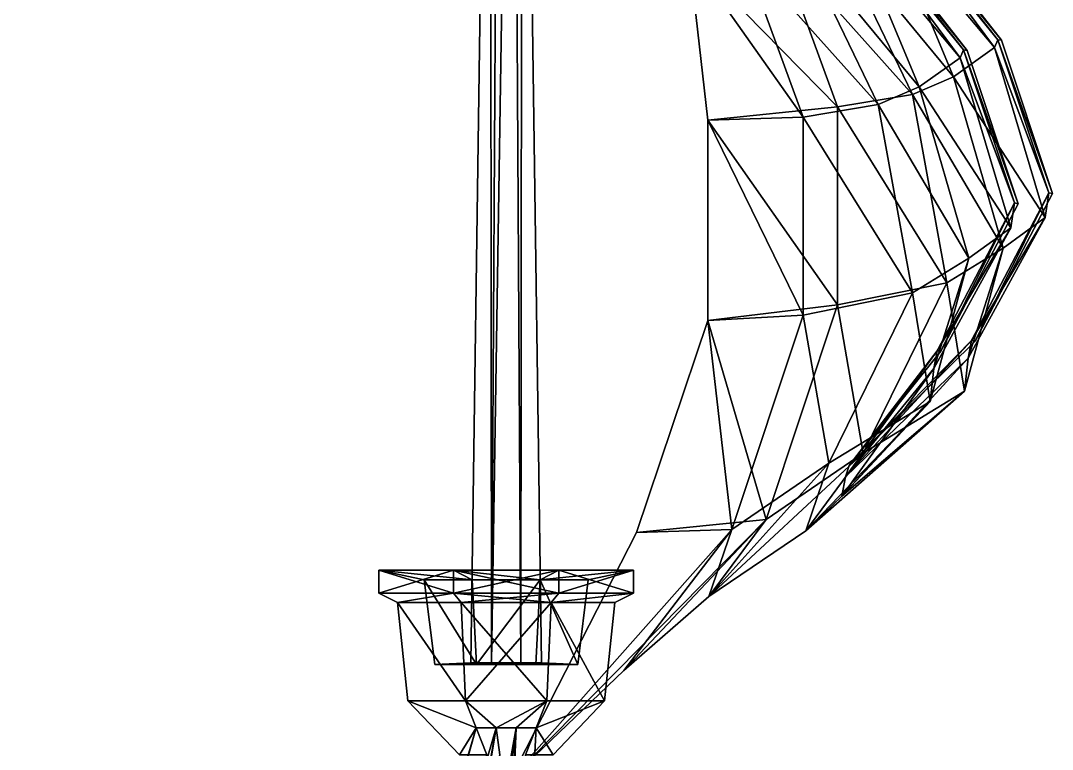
# Model space of a CAD drawing. Extents: x -936 to 1055, y -439 to 1376.
# Drawn here: x -243.2 to 207.5, y 739.4 to 1057.7 of the extents above; entities that cross this region are included whole.
import ezdxf

# ---------------------------------------------------------------- set-up
doc = ezdxf.new("R2010")
doc.units = 0
doc.layers.get('0').update_dxf_attribs({"linetype": 'CONTINUOUS'})

msp = doc.modelspace()

# ---------------------------------------------------------------- linework, layer by layer
at = {"color": 7}
for points in [[(-38.05, 1376.09, -2.89), (-38.05, 1376.09, 2.89), (-46.5, 777.19, 6.39), (-38.05, 1376.09, -2.89)], [(-46.5, 777.19, -6.39), (-38.05, 1376.09, -2.89), (-46.5, 777.19, 6.39), (-46.5, 777.19, -6.39)], [(-37.46, 777.19, -15.43), (-38.05, 1376.09, -2.89), (-46.5, 777.19, -6.39), (-37.46, 777.19, -15.43)], [(-46.5, 777.19, 6.39), (-38.05, 1376.09, 2.89), (-37.46, 777.19, 15.43), (-46.5, 777.19, 6.39)], [(-37.46, 777.19, -15.43), (-33.96, 1376.09, -6.98), (-38.05, 1376.09, -2.89), (-37.46, 777.19, -15.43)], [(-38.05, 1376.09, 2.89), (-33.96, 1376.09, 6.98), (-37.46, 777.19, 15.43), (-38.05, 1376.09, 2.89)], [(-28.18, 1376.09, -6.98), (-33.96, 1376.09, -6.98), (-37.46, 777.19, -15.43), (-28.18, 1376.09, -6.98)], [(-24.68, 777.19, -15.43), (-28.18, 1376.09, -6.98), (-37.46, 777.19, -15.43), (-24.68, 777.19, -15.43)], [(-37.46, 777.19, 15.43), (-33.96, 1376.09, 6.98), (-28.18, 1376.09, 6.98), (-37.46, 777.19, 15.43)], [(-37.46, 777.19, 15.43), (-28.18, 1376.09, 6.98), (-24.68, 777.19, 15.43), (-37.46, 777.19, 15.43)], [(-24.08, 1376.09, -2.89), (-28.18, 1376.09, -6.98), (-24.68, 777.19, -15.43), (-24.08, 1376.09, -2.89)], [(-24.68, 777.19, 15.43), (-28.18, 1376.09, 6.98), (-24.08, 1376.09, 2.89), (-24.68, 777.19, 15.43)], [(-15.64, 777.19, -6.39), (-24.08, 1376.09, -2.89), (-24.68, 777.19, -15.43), (-15.64, 777.19, -6.39)], [(-24.68, 777.19, 15.43), (-24.08, 1376.09, 2.89), (-15.64, 777.19, 6.39), (-24.68, 777.19, 15.43)], [(-24.08, 1376.09, 2.89), (-24.08, 1376.09, -2.89), (-15.64, 777.19, -6.39), (-24.08, 1376.09, 2.89)], [(-15.64, 777.19, 6.39), (-24.08, 1376.09, 2.89), (-15.64, 777.19, -6.39), (-15.64, 777.19, 6.39)], [(182.23, 1045.92, 128.07), (136.05, 1101.05, 176.33), (137.59, 1106.31, 118.37), (182.23, 1045.92, 128.07)], [(137.59, 1106.31, -118.37), (136.05, 1101.05, -176.33), (182.23, 1045.92, -128.07), (137.59, 1106.31, -118.37)], [(183.77, 1049.34, 64.4), (182.23, 1045.92, 128.07), (137.59, 1106.31, 118.37), (183.77, 1049.34, 64.4)], [(183.77, 1049.34, 64.4), (137.59, 1106.31, 118.37), (139.13, 1106.19, 57.85), (183.77, 1049.34, 64.4)], [(137.59, 1106.31, -118.37), (182.23, 1045.92, -128.07), (183.77, 1049.34, -64.4), (137.59, 1106.31, -118.37)], [(139.13, 1106.19, -57.85), (137.59, 1106.31, -118.37), (183.77, 1049.34, -64.4), (139.13, 1106.19, -57.85)], [(185.31, 1049.14, 0), (183.77, 1049.34, 64.4), (139.13, 1106.19, 57.85), (185.31, 1049.14, 0)], [(185.31, 1049.14, 0), (139.13, 1106.19, 57.85), (140.68, 1106.19, 0), (185.31, 1049.14, 0)], [(139.13, 1106.19, -57.85), (183.77, 1049.34, -64.4), (185.31, 1049.14, 0), (139.13, 1106.19, -57.85)], [(140.68, 1106.19, 0), (139.13, 1106.19, -57.85), (185.31, 1049.14, 0), (140.68, 1106.19, 0)], [(164.28, 1033.24, 185.17), (112.29, 1096.22, 238.58), (136.05, 1101.05, 176.33), (164.28, 1033.24, 185.17)], [(136.05, 1101.05, -176.33), (112.29, 1096.22, -238.58), (164.28, 1033.24, -185.17), (136.05, 1101.05, -176.33)], [(122.58, 1101.86, 118.37), (121.04, 1096.6, 176.33), (167.22, 1041.48, 128.07), (122.58, 1101.86, 118.37)], [(167.22, 1041.48, -128.07), (121.04, 1096.6, -176.33), (122.58, 1101.86, -118.37), (167.22, 1041.48, -128.07)], [(122.58, 1101.86, 118.37), (167.22, 1041.48, 128.07), (168.76, 1044.9, 64.4), (122.58, 1101.86, 118.37)], [(124.13, 1101.74, 57.85), (122.58, 1101.86, 118.37), (168.76, 1044.9, 64.4), (124.13, 1101.74, 57.85)], [(168.76, 1044.9, -64.4), (167.22, 1041.48, -128.07), (122.58, 1101.86, -118.37), (168.76, 1044.9, -64.4)], [(168.76, 1044.9, -64.4), (122.58, 1101.86, -118.37), (124.13, 1101.74, -57.85), (168.76, 1044.9, -64.4)], [(124.13, 1101.74, 57.85), (168.76, 1044.9, 64.4), (170.31, 1044.7, 0), (124.13, 1101.74, 57.85)], [(125.67, 1101.74, 0), (124.13, 1101.74, 57.85), (170.31, 1044.7, 0), (125.67, 1101.74, 0)], [(170.31, 1044.7, 0), (168.76, 1044.9, -64.4), (124.13, 1101.74, -57.85), (170.31, 1044.7, 0)], [(170.31, 1044.7, 0), (124.13, 1101.74, -57.85), (125.67, 1101.74, 0), (170.31, 1044.7, 0)], [(182.23, 1045.92, 128.07), (164.28, 1033.24, 185.17), (136.05, 1101.05, 176.33), (182.23, 1045.92, 128.07)], [(136.05, 1101.05, -176.33), (164.28, 1033.24, -185.17), (182.23, 1045.92, -128.07), (136.05, 1101.05, -176.33)], [(146.4, 1025.49, 245.45), (87.65, 1091.4, 287.8), (112.29, 1096.22, 238.58), (146.4, 1025.49, 245.45)], [(112.29, 1096.22, -238.58), (87.65, 1091.4, -287.8), (146.4, 1025.49, -245.45), (112.29, 1096.22, -238.58)], [(121.04, 1096.6, 176.33), (97.29, 1091.78, 238.58), (149.27, 1028.8, 185.17), (121.04, 1096.6, 176.33)], [(149.27, 1028.8, -185.17), (97.29, 1091.78, -238.58), (121.04, 1096.6, -176.33), (149.27, 1028.8, -185.17)], [(146.4, 1025.49, 245.45), (112.29, 1096.22, 238.58), (164.28, 1033.24, 185.17), (146.4, 1025.49, 245.45)], [(164.28, 1033.24, -185.17), (112.29, 1096.22, -238.58), (146.4, 1025.49, -245.45), (164.28, 1033.24, -185.17)], [(121.04, 1096.6, 176.33), (149.27, 1028.8, 185.17), (167.22, 1041.48, 128.07), (121.04, 1096.6, 176.33)], [(167.22, 1041.48, -128.07), (149.27, 1028.8, -185.17), (121.04, 1096.6, -176.33), (167.22, 1041.48, -128.07)], [(113.62, 1020.06, 294.05), (48.79, 1086.2, 344.76), (87.65, 1091.4, 287.8), (113.62, 1020.06, 294.05)], [(87.65, 1091.4, -287.8), (48.79, 1086.2, -344.76), (113.62, 1020.06, -294.05), (87.65, 1091.4, -287.8)], [(97.29, 1091.78, 238.58), (72.64, 1086.96, 287.8), (131.39, 1021.05, 245.45), (97.29, 1091.78, 238.58)], [(131.39, 1021.05, -245.45), (72.64, 1086.96, -287.8), (97.29, 1091.78, -238.58), (131.39, 1021.05, -245.45)], [(146.4, 1025.49, 245.45), (113.62, 1020.06, 294.05), (87.65, 1091.4, 287.8), (146.4, 1025.49, 245.45)], [(87.65, 1091.4, -287.8), (113.62, 1020.06, -294.05), (146.4, 1025.49, -245.45), (87.65, 1091.4, -287.8)], [(149.27, 1028.8, 185.17), (97.29, 1091.78, 238.58), (131.39, 1021.05, 245.45), (149.27, 1028.8, 185.17)], [(131.39, 1021.05, -245.45), (97.29, 1091.78, -238.58), (149.27, 1028.8, -185.17), (131.39, 1021.05, -245.45)], [(72.64, 1086.96, 287.8), (48.79, 1086.2, 344.76), (98.62, 1015.62, 294.05), (72.64, 1086.96, 287.8)], [(98.62, 1015.62, -294.05), (48.79, 1086.2, -344.76), (72.64, 1086.96, -287.8), (98.62, 1015.62, -294.05)], [(72.64, 1086.96, 287.8), (98.62, 1015.62, 294.05), (131.39, 1021.05, 245.45), (72.64, 1086.96, 287.8)], [(131.39, 1021.05, -245.45), (98.62, 1015.62, -294.05), (72.64, 1086.96, -287.8), (131.39, 1021.05, -245.45)], [(113.62, 1020.06, 294.05), (56.99, 1014.31, 352.75), (48.79, 1086.2, 344.76), (113.62, 1020.06, 294.05)], [(48.79, 1086.2, 344.76), (56.99, 1014.31, 352.75), (98.62, 1015.62, 294.05), (48.79, 1086.2, 344.76)], [(48.79, 1086.2, -344.76), (56.99, 1014.31, -352.75), (113.62, 1020.06, -294.05), (48.79, 1086.2, -344.76)], [(98.62, 1015.62, -294.05), (56.99, 1014.31, -352.75), (48.79, 1086.2, -344.76), (98.62, 1015.62, -294.05)], [(204.44, 971.69, 136.07), (164.28, 1033.24, 185.17), (182.23, 1045.92, 128.07), (204.44, 971.69, 136.07)], [(182.23, 1045.92, -128.07), (164.28, 1033.24, -185.17), (204.44, 971.69, -136.07), (182.23, 1045.92, -128.07)], [(205.98, 982.51, 78.27), (182.23, 1045.92, 128.07), (183.77, 1049.34, 64.4), (205.98, 982.51, 78.27)], [(183.77, 1049.34, -64.4), (182.23, 1045.92, -128.07), (205.98, 982.51, -78.27), (183.77, 1049.34, -64.4)], [(205.98, 982.51, 78.27), (204.44, 971.69, 136.07), (182.23, 1045.92, 128.07), (205.98, 982.51, 78.27)], [(182.23, 1045.92, -128.07), (204.44, 971.69, -136.07), (205.98, 982.51, -78.27), (182.23, 1045.92, -128.07)], [(207.53, 982.19, 0), (205.98, 982.51, 78.27), (183.77, 1049.34, 64.4), (207.53, 982.19, 0)], [(207.53, 982.19, 0), (183.77, 1049.34, 64.4), (185.31, 1049.14, 0), (207.53, 982.19, 0)], [(183.77, 1049.34, -64.4), (205.98, 982.51, -78.27), (207.53, 982.19, 0), (183.77, 1049.34, -64.4)], [(185.31, 1049.14, 0), (183.77, 1049.34, -64.4), (207.53, 982.19, 0), (185.31, 1049.14, 0)], [(167.22, 1041.48, 128.07), (149.27, 1028.8, 185.17), (189.43, 967.25, 136.07), (167.22, 1041.48, 128.07)], [(189.43, 967.25, -136.07), (149.27, 1028.8, -185.17), (167.22, 1041.48, -128.07), (189.43, 967.25, -136.07)], [(168.76, 1044.9, 64.4), (167.22, 1041.48, 128.07), (190.98, 978.07, 78.27), (168.76, 1044.9, 64.4)], [(190.98, 978.07, -78.27), (167.22, 1041.48, -128.07), (168.76, 1044.9, -64.4), (190.98, 978.07, -78.27)], [(167.22, 1041.48, 128.07), (189.43, 967.25, 136.07), (190.98, 978.07, 78.27), (167.22, 1041.48, 128.07)], [(190.98, 978.07, -78.27), (189.43, 967.25, -136.07), (167.22, 1041.48, -128.07), (190.98, 978.07, -78.27)], [(168.76, 1044.9, 64.4), (190.98, 978.07, 78.27), (192.52, 977.74, 0), (168.76, 1044.9, 64.4)], [(170.31, 1044.7, 0), (168.76, 1044.9, 64.4), (192.52, 977.74, 0), (170.31, 1044.7, 0)], [(192.52, 977.74, 0), (190.98, 978.07, -78.27), (168.76, 1044.9, -64.4), (192.52, 977.74, 0)], [(192.52, 977.74, 0), (168.76, 1044.9, -64.4), (170.31, 1044.7, 0), (192.52, 977.74, 0)], [(186.01, 958.38, 196.17), (146.4, 1025.49, 245.45), (164.28, 1033.24, 185.17), (186.01, 958.38, 196.17)], [(164.28, 1033.24, -185.17), (146.4, 1025.49, -245.45), (186.01, 958.38, -196.17), (164.28, 1033.24, -185.17)], [(204.44, 971.69, 136.07), (186.01, 958.38, 196.17), (164.28, 1033.24, 185.17), (204.44, 971.69, 136.07)], [(164.28, 1033.24, -185.17), (186.01, 958.38, -196.17), (204.44, 971.69, -136.07), (164.28, 1033.24, -185.17)], [(149.27, 1028.8, 185.17), (131.39, 1021.05, 245.45), (171.01, 953.93, 196.17), (149.27, 1028.8, 185.17)], [(171.01, 953.93, -196.17), (131.39, 1021.05, -245.45), (149.27, 1028.8, -185.17), (171.01, 953.93, -196.17)], [(149.27, 1028.8, 185.17), (171.01, 953.93, 196.17), (189.43, 967.25, 136.07), (149.27, 1028.8, 185.17)], [(189.43, 967.25, -136.07), (171.01, 953.93, -196.17), (149.27, 1028.8, -185.17), (189.43, 967.25, -136.07)], [(161.37, 943.2, 253.34), (113.62, 1020.06, 294.05), (146.4, 1025.49, 245.45), (161.37, 943.2, 253.34)], [(146.4, 1025.49, -245.45), (113.62, 1020.06, -294.05), (161.37, 943.2, -253.34), (146.4, 1025.49, -245.45)], [(186.01, 958.38, 196.17), (161.37, 943.2, 253.34), (146.4, 1025.49, 245.45), (186.01, 958.38, 196.17)], [(146.4, 1025.49, -245.45), (161.37, 943.2, -253.34), (186.01, 958.38, -196.17), (146.4, 1025.49, -245.45)], [(113.62, 933.54, 307.6), (56.99, 1014.31, 352.75), (113.62, 1020.06, 294.05), (113.62, 933.54, 307.6)], [(113.62, 1020.06, -294.05), (56.99, 1014.31, -352.75), (113.62, 933.54, -307.6), (113.62, 1020.06, -294.05)], [(131.39, 1021.05, 245.45), (98.62, 1015.62, 294.05), (146.37, 938.75, 253.34), (131.39, 1021.05, 245.45)], [(146.37, 938.75, -253.34), (98.62, 1015.62, -294.05), (131.39, 1021.05, -245.45), (146.37, 938.75, -253.34)], [(161.37, 943.2, 253.34), (113.62, 933.54, 307.6), (113.62, 1020.06, 294.05), (161.37, 943.2, 253.34)], [(113.62, 1020.06, -294.05), (113.62, 933.54, -307.6), (161.37, 943.2, -253.34), (113.62, 1020.06, -294.05)], [(131.39, 1021.05, 245.45), (146.37, 938.75, 253.34), (171.01, 953.93, 196.17), (131.39, 1021.05, 245.45)], [(171.01, 953.93, -196.17), (146.37, 938.75, -253.34), (131.39, 1021.05, -245.45), (171.01, 953.93, -196.17)], [(98.62, 1015.62, 294.05), (56.99, 1014.31, 352.75), (98.62, 929.1, 307.6), (98.62, 1015.62, 294.05)], [(98.62, 929.1, -307.6), (56.99, 1014.31, -352.75), (98.62, 1015.62, -294.05), (98.62, 929.1, -307.6)], [(113.62, 933.54, 307.6), (56.99, 926.7, 369.77), (56.99, 1014.31, 352.75), (113.62, 933.54, 307.6)], [(56.99, 1014.31, 352.75), (56.99, 926.7, 369.77), (98.62, 929.1, 307.6), (56.99, 1014.31, 352.75)], [(56.99, 1014.31, -352.75), (56.99, 926.7, -369.77), (113.62, 933.54, -307.6), (56.99, 1014.31, -352.75)], [(98.62, 929.1, -307.6), (56.99, 926.7, -369.77), (56.99, 1014.31, -352.75), (98.62, 929.1, -307.6)], [(98.62, 1015.62, 294.05), (98.62, 929.1, 307.6), (146.37, 938.75, 253.34), (98.62, 1015.62, 294.05)], [(146.37, 938.75, -253.34), (98.62, 929.1, -307.6), (98.62, 1015.62, -294.05), (146.37, 938.75, -253.34)], [(173.76, 917.74, 0), (172.22, 917.95, 81.03), (205.98, 982.51, 78.27), (173.76, 917.74, 0)], [(172.22, 917.95, 81.03), (204.44, 971.69, 136.07), (205.98, 982.51, 78.27), (172.22, 917.95, 81.03)], [(205.98, 982.51, -78.27), (172.22, 917.95, -81.03), (173.76, 917.74, 0), (205.98, 982.51, -78.27)], [(205.98, 982.51, -78.27), (204.44, 971.69, -136.07), (172.22, 917.95, -81.03), (205.98, 982.51, -78.27)], [(173.76, 917.74, 0), (205.98, 982.51, 78.27), (207.53, 982.19, 0), (173.76, 917.74, 0)], [(207.53, 982.19, 0), (205.98, 982.51, -78.27), (173.76, 917.74, 0), (207.53, 982.19, 0)], [(190.98, 978.07, 78.27), (157.21, 913.5, 81.03), (158.76, 913.3, 0), (190.98, 978.07, 78.27)], [(190.98, 978.07, 78.27), (189.43, 967.25, 136.07), (157.21, 913.5, 81.03), (190.98, 978.07, 78.27)], [(158.76, 913.3, 0), (157.21, 913.5, -81.03), (190.98, 978.07, -78.27), (158.76, 913.3, 0)], [(157.21, 913.5, -81.03), (189.43, 967.25, -136.07), (190.98, 978.07, -78.27), (157.21, 913.5, -81.03)], [(192.52, 977.74, 0), (190.98, 978.07, 78.27), (158.76, 913.3, 0), (192.52, 977.74, 0)], [(158.76, 913.3, 0), (190.98, 978.07, -78.27), (192.52, 977.74, 0), (158.76, 913.3, 0)], [(172.22, 917.95, 81.03), (170.67, 910.24, 146.52), (204.44, 971.69, 136.07), (172.22, 917.95, 81.03)], [(170.67, 910.24, 146.52), (186.01, 958.38, 196.17), (204.44, 971.69, 136.07), (170.67, 910.24, 146.52)], [(204.44, 971.69, -136.07), (170.67, 910.24, -146.52), (172.22, 917.95, -81.03), (204.44, 971.69, -136.07)], [(204.44, 971.69, -136.07), (186.01, 958.38, -196.17), (170.67, 910.24, -146.52), (204.44, 971.69, -136.07)], [(189.43, 967.25, 136.07), (155.67, 905.79, 146.52), (157.21, 913.5, 81.03), (189.43, 967.25, 136.07)], [(189.43, 967.25, 136.07), (171.01, 953.93, 196.17), (155.67, 905.79, 146.52), (189.43, 967.25, 136.07)], [(157.21, 913.5, -81.03), (155.67, 905.79, -146.52), (189.43, 967.25, -136.07), (157.21, 913.5, -81.03)], [(155.67, 905.79, -146.52), (171.01, 953.93, -196.17), (189.43, 967.25, -136.07), (155.67, 905.79, -146.52)], [(169.13, 895.84, 203.77), (161.37, 943.2, 253.34), (186.01, 958.38, 196.17), (169.13, 895.84, 203.77)], [(186.01, 958.38, -196.17), (161.37, 943.2, -253.34), (169.13, 895.84, -203.77), (186.01, 958.38, -196.17)], [(170.67, 910.24, 146.52), (169.13, 895.84, 203.77), (186.01, 958.38, 196.17), (170.67, 910.24, 146.52)], [(186.01, 958.38, -196.17), (169.13, 895.84, -203.77), (170.67, 910.24, -146.52), (186.01, 958.38, -196.17)], [(171.01, 953.93, 196.17), (146.37, 938.75, 253.34), (154.13, 891.4, 203.77), (171.01, 953.93, 196.17)], [(154.13, 891.4, -203.77), (146.37, 938.75, -253.34), (171.01, 953.93, -196.17), (154.13, 891.4, -203.77)], [(171.01, 953.93, 196.17), (154.13, 891.4, 203.77), (155.67, 905.79, 146.52), (171.01, 953.93, 196.17)], [(155.67, 905.79, -146.52), (154.13, 891.4, -203.77), (171.01, 953.93, -196.17), (155.67, 905.79, -146.52)], [(124.94, 868.8, 270.12), (113.62, 933.54, 307.6), (161.37, 943.2, 253.34), (124.94, 868.8, 270.12)], [(161.37, 943.2, -253.34), (113.62, 933.54, -307.6), (124.94, 868.8, -270.12), (161.37, 943.2, -253.34)], [(169.13, 895.84, 203.77), (124.94, 868.8, 270.12), (161.37, 943.2, 253.34), (169.13, 895.84, 203.77)], [(161.37, 943.2, -253.34), (124.94, 868.8, -270.12), (169.13, 895.84, -203.77), (161.37, 943.2, -253.34)], [(146.37, 938.75, 253.34), (98.62, 929.1, 307.6), (109.94, 864.35, 270.12), (146.37, 938.75, 253.34)], [(109.94, 864.35, -270.12), (98.62, 929.1, -307.6), (146.37, 938.75, -253.34), (109.94, 864.35, -270.12)], [(146.37, 938.75, 253.34), (109.94, 864.35, 270.12), (154.13, 891.4, 203.77), (146.37, 938.75, 253.34)], [(154.13, 891.4, -203.77), (109.94, 864.35, -270.12), (146.37, 938.75, -253.34), (154.13, 891.4, -203.77)], [(82.53, 839.82, 340.82), (56.99, 926.7, 369.77), (113.62, 933.54, 307.6), (82.53, 839.82, 340.82)], [(113.62, 933.54, -307.6), (56.99, 926.7, -369.77), (82.53, 839.82, -340.82), (113.62, 933.54, -307.6)], [(124.94, 868.8, 270.12), (82.53, 839.82, 340.82), (113.62, 933.54, 307.6), (124.94, 868.8, 270.12)], [(113.62, 933.54, -307.6), (82.53, 839.82, -340.82), (124.94, 868.8, -270.12), (113.62, 933.54, -307.6)], [(98.62, 929.1, 307.6), (56.99, 926.7, 369.77), (67.52, 835.37, 340.82), (98.62, 929.1, 307.6)], [(67.52, 835.37, -340.82), (56.99, 926.7, -369.77), (98.62, 929.1, -307.6), (67.52, 835.37, -340.82)], [(98.62, 929.1, 307.6), (67.52, 835.37, 340.82), (109.94, 864.35, 270.12), (98.62, 929.1, 307.6)], [(109.94, 864.35, -270.12), (67.52, 835.37, -340.82), (98.62, 929.1, -307.6), (109.94, 864.35, -270.12)], [(82.53, 839.82, 340.82), (25.9, 834.16, 404.3), (56.99, 926.7, 369.77), (82.53, 839.82, 340.82)], [(56.99, 926.7, 369.77), (25.9, 834.16, 404.3), (67.52, 835.37, 340.82), (56.99, 926.7, 369.77)], [(56.99, 926.7, -369.77), (25.9, 834.16, -404.3), (82.53, 839.82, -340.82), (56.99, 926.7, -369.77)], [(67.52, 835.37, -340.82), (25.9, 834.16, -404.3), (56.99, 926.7, -369.77), (67.52, 835.37, -340.82)], [(118.68, 863.44, 0), (117.13, 858.41, 82.27), (172.22, 917.95, 81.03), (118.68, 863.44, 0)], [(117.13, 858.41, 82.27), (170.67, 910.24, 146.52), (172.22, 917.95, 81.03), (117.13, 858.41, 82.27)], [(172.22, 917.95, -81.03), (117.13, 858.41, -82.27), (118.68, 863.44, 0), (172.22, 917.95, -81.03)], [(172.22, 917.95, -81.03), (170.67, 910.24, -146.52), (117.13, 858.41, -82.27), (172.22, 917.95, -81.03)], [(118.68, 863.44, 0), (172.22, 917.95, 81.03), (173.76, 917.74, 0), (118.68, 863.44, 0)], [(173.76, 917.74, 0), (172.22, 917.95, -81.03), (118.68, 863.44, 0), (173.76, 917.74, 0)], [(157.21, 913.5, 81.03), (117.13, 858.41, 82.27), (118.68, 863.44, 0), (157.21, 913.5, 81.03)], [(157.21, 913.5, 81.03), (155.67, 905.79, 146.52), (117.13, 858.41, 82.27), (157.21, 913.5, 81.03)], [(118.68, 863.44, 0), (117.13, 858.41, -82.27), (157.21, 913.5, -81.03), (118.68, 863.44, 0)], [(117.13, 858.41, -82.27), (155.67, 905.79, -146.52), (157.21, 913.5, -81.03), (117.13, 858.41, -82.27)], [(158.76, 913.3, 0), (157.21, 913.5, 81.03), (118.68, 863.44, 0), (158.76, 913.3, 0)], [(118.68, 863.44, 0), (157.21, 913.5, -81.03), (158.76, 913.3, 0), (118.68, 863.44, 0)], [(117.13, 858.41, 82.27), (115.59, 850.04, 157.02), (170.67, 910.24, 146.52), (117.13, 858.41, 82.27)], [(115.59, 850.04, 157.02), (169.13, 895.84, 203.77), (170.67, 910.24, 146.52), (115.59, 850.04, 157.02)], [(170.67, 910.24, -146.52), (115.59, 850.04, -157.02), (117.13, 858.41, -82.27), (170.67, 910.24, -146.52)], [(170.67, 910.24, -146.52), (169.13, 895.84, -203.77), (115.59, 850.04, -157.02), (170.67, 910.24, -146.52)], [(155.67, 905.79, 146.52), (115.59, 850.04, 157.02), (117.13, 858.41, 82.27), (155.67, 905.79, 146.52)], [(155.67, 905.79, 146.52), (154.13, 891.4, 203.77), (115.59, 850.04, 157.02), (155.67, 905.79, 146.52)], [(117.13, 858.41, -82.27), (115.59, 850.04, -157.02), (155.67, 905.79, -146.52), (117.13, 858.41, -82.27)], [(115.59, 850.04, -157.02), (154.13, 891.4, -203.77), (155.67, 905.79, -146.52), (115.59, 850.04, -157.02)], [(115.59, 850.04, 157.02), (99.83, 834.78, 221.14), (169.13, 895.84, 203.77), (115.59, 850.04, 157.02)], [(99.83, 834.78, 221.14), (124.94, 868.8, 270.12), (169.13, 895.84, 203.77), (99.83, 834.78, 221.14)], [(169.13, 895.84, -203.77), (99.83, 834.78, -221.14), (115.59, 850.04, -157.02), (169.13, 895.84, -203.77)], [(169.13, 895.84, -203.77), (124.94, 868.8, -270.12), (99.83, 834.78, -221.14), (169.13, 895.84, -203.77)], [(154.13, 891.4, 203.77), (99.83, 834.78, 221.14), (115.59, 850.04, 157.02), (154.13, 891.4, 203.77)], [(154.13, 891.4, 203.77), (109.94, 864.35, 270.12), (99.83, 834.78, 221.14), (154.13, 891.4, 203.77)], [(115.59, 850.04, -157.02), (99.83, 834.78, -221.14), (154.13, 891.4, -203.77), (115.59, 850.04, -157.02)], [(99.83, 834.78, -221.14), (109.94, 864.35, -270.12), (154.13, 891.4, -203.77), (99.83, 834.78, -221.14)], [(99.83, 834.78, 221.14), (57.41, 806.08, 291.05), (124.94, 868.8, 270.12), (99.83, 834.78, 221.14)], [(57.41, 806.08, 291.05), (82.53, 839.82, 340.82), (124.94, 868.8, 270.12), (57.41, 806.08, 291.05)], [(124.94, 868.8, -270.12), (57.41, 806.08, -291.05), (99.83, 834.78, -221.14), (124.94, 868.8, -270.12)], [(124.94, 868.8, -270.12), (82.53, 839.82, -340.82), (57.41, 806.08, -291.05), (124.94, 868.8, -270.12)], [(109.94, 864.35, 270.12), (57.41, 806.08, 291.05), (99.83, 834.78, 221.14), (109.94, 864.35, 270.12)], [(109.94, 864.35, 270.12), (67.52, 835.37, 340.82), (57.41, 806.08, 291.05), (109.94, 864.35, 270.12)], [(99.83, 834.78, -221.14), (57.41, 806.08, -291.05), (109.94, 864.35, -270.12), (99.83, 834.78, -221.14)], [(57.41, 806.08, -291.05), (67.52, 835.37, -340.82), (109.94, 864.35, -270.12), (57.41, 806.08, -291.05)], [(20.33, 773.82, 363.61), (-29.19, 726.3, 455.34), (82.53, 839.82, 340.82), (20.33, 773.82, 363.61)], [(-29.19, 726.3, 455.34), (25.9, 834.16, 404.3), (82.53, 839.82, 340.82), (-29.19, 726.3, 455.34)], [(82.53, 839.82, -340.82), (-29.19, 726.3, -455.34), (20.33, 773.82, -363.61), (82.53, 839.82, -340.82)], [(82.53, 839.82, -340.82), (25.9, 834.16, -404.3), (-29.19, 726.3, -455.34), (82.53, 839.82, -340.82)], [(57.41, 806.08, 291.05), (20.33, 773.82, 363.61), (82.53, 839.82, 340.82), (57.41, 806.08, 291.05)], [(82.53, 839.82, -340.82), (20.33, 773.82, -363.61), (57.41, 806.08, -291.05), (82.53, 839.82, -340.82)], [(67.52, 835.37, 340.82), (-29.19, 726.3, 455.34), (20.33, 773.82, 363.61), (67.52, 835.37, 340.82)], [(67.52, 835.37, 340.82), (25.9, 834.16, 404.3), (-29.19, 726.3, 455.34), (67.52, 835.37, 340.82)], [(20.33, 773.82, -363.61), (-29.19, 726.3, -455.34), (67.52, 835.37, -340.82), (20.33, 773.82, -363.61)], [(-29.19, 726.3, -455.34), (25.9, 834.16, -404.3), (67.52, 835.37, -340.82), (-29.19, 726.3, -455.34)], [(67.52, 835.37, 340.82), (20.33, 773.82, 363.61), (57.41, 806.08, 291.05), (67.52, 835.37, 340.82)], [(57.41, 806.08, -291.05), (20.33, 773.82, -363.61), (67.52, 835.37, -340.82), (57.41, 806.08, -291.05)], [(-86.71, 817.58, -23.05), (-86.71, 817.58, 23.05), (-86.71, 807.63, 23.05), (-86.71, 817.58, -23.05)], [(-86.71, 807.63, -23.05), (-86.71, 817.58, -23.05), (-86.71, 807.63, 23.05), (-86.71, 807.63, -23.05)], [(-86.71, 817.58, -23.05), (-66.88, 813.46, -14.83), (-66.88, 813.46, 14.83), (-86.71, 817.58, -23.05)], [(-86.71, 817.58, -23.05), (-66.88, 813.46, 14.83), (-86.71, 817.58, 23.05), (-86.71, 817.58, -23.05)], [(-54.12, 817.58, -55.64), (-86.71, 817.58, -23.05), (-86.71, 807.63, -23.05), (-54.12, 817.58, -55.64)], [(-54.12, 807.63, -55.64), (-54.12, 817.58, -55.64), (-86.71, 807.63, -23.05), (-54.12, 807.63, -55.64)], [(-45.9, 813.46, -35.81), (-66.88, 813.46, -14.83), (-86.71, 817.58, -23.05), (-45.9, 813.46, -35.81)], [(-54.12, 817.58, -55.64), (-45.9, 813.46, -35.81), (-86.71, 817.58, -23.05), (-54.12, 817.58, -55.64)], [(-86.71, 817.58, 23.05), (-54.12, 817.58, 55.64), (-54.12, 807.63, 55.64), (-86.71, 817.58, 23.05)], [(-86.71, 807.63, 23.05), (-86.71, 817.58, 23.05), (-54.12, 807.63, 55.64), (-86.71, 807.63, 23.05)], [(-86.71, 817.58, 23.05), (-66.88, 813.46, 14.83), (-45.9, 813.46, 35.81), (-86.71, 817.58, 23.05)], [(-86.71, 817.58, 23.05), (-45.9, 813.46, 35.81), (-54.12, 817.58, 55.64), (-86.71, 817.58, 23.05)], [(-8.02, 817.58, -55.64), (-54.12, 817.58, -55.64), (-54.12, 807.63, -55.64), (-8.02, 817.58, -55.64)], [(-8.02, 807.63, -55.64), (-8.02, 817.58, -55.64), (-54.12, 807.63, -55.64), (-8.02, 807.63, -55.64)], [(-16.24, 813.46, -35.81), (-45.9, 813.46, -35.81), (-54.12, 817.58, -55.64), (-16.24, 813.46, -35.81)], [(-8.02, 817.58, -55.64), (-16.24, 813.46, -35.81), (-54.12, 817.58, -55.64), (-8.02, 817.58, -55.64)], [(-54.12, 817.58, 55.64), (-8.02, 817.58, 55.64), (-8.02, 807.63, 55.64), (-54.12, 817.58, 55.64)], [(-54.12, 807.63, 55.64), (-54.12, 817.58, 55.64), (-8.02, 807.63, 55.64), (-54.12, 807.63, 55.64)], [(-54.12, 817.58, 55.64), (-45.9, 813.46, 35.81), (-16.24, 813.46, 35.81), (-54.12, 817.58, 55.64)], [(-54.12, 817.58, 55.64), (-16.24, 813.46, 35.81), (-8.02, 817.58, 55.64), (-54.12, 817.58, 55.64)], [(24.57, 817.58, -23.05), (4.74, 813.46, -14.83), (-16.24, 813.46, -35.81), (24.57, 817.58, -23.05)], [(24.57, 817.58, -23.05), (-16.24, 813.46, -35.81), (-8.02, 817.58, -55.64), (24.57, 817.58, -23.05)], [(-16.24, 813.46, 35.81), (4.74, 813.46, 14.83), (24.57, 817.58, 23.05), (-16.24, 813.46, 35.81)], [(-8.02, 817.58, 55.64), (-16.24, 813.46, 35.81), (24.57, 817.58, 23.05), (-8.02, 817.58, 55.64)], [(24.57, 817.58, -23.05), (-8.02, 817.58, -55.64), (-8.02, 807.63, -55.64), (24.57, 817.58, -23.05)], [(24.57, 807.63, -23.05), (24.57, 817.58, -23.05), (-8.02, 807.63, -55.64), (24.57, 807.63, -23.05)], [(-8.02, 817.58, 55.64), (24.57, 817.58, 23.05), (24.57, 807.63, 23.05), (-8.02, 817.58, 55.64)], [(-8.02, 807.63, 55.64), (-8.02, 817.58, 55.64), (24.57, 807.63, 23.05), (-8.02, 807.63, 55.64)], [(4.74, 813.46, 14.83), (4.74, 813.46, -14.83), (24.57, 817.58, -23.05), (4.74, 813.46, 14.83)], [(24.57, 817.58, 23.05), (4.74, 813.46, 14.83), (24.57, 817.58, -23.05), (24.57, 817.58, 23.05)], [(24.57, 817.58, 23.05), (24.57, 817.58, -23.05), (24.57, 807.63, -23.05), (24.57, 817.58, 23.05)], [(24.57, 807.63, 23.05), (24.57, 817.58, 23.05), (24.57, 807.63, -23.05), (24.57, 807.63, 23.05)], [(-66.88, 813.46, -14.83), (-62.31, 776.37, -12.94), (-62.31, 776.37, 12.94), (-66.88, 813.46, -14.83)], [(-66.88, 813.46, -14.83), (-62.31, 776.37, 12.94), (-66.88, 813.46, 14.83), (-66.88, 813.46, -14.83)], [(-44.01, 776.37, -31.24), (-62.31, 776.37, -12.94), (-66.88, 813.46, -14.83), (-44.01, 776.37, -31.24)], [(-45.9, 813.46, -35.81), (-44.01, 776.37, -31.24), (-66.88, 813.46, -14.83), (-45.9, 813.46, -35.81)], [(-66.88, 813.46, 14.83), (-62.31, 776.37, 12.94), (-44.01, 776.37, 31.24), (-66.88, 813.46, 14.83)], [(-66.88, 813.46, 14.83), (-44.01, 776.37, 31.24), (-45.9, 813.46, 35.81), (-66.88, 813.46, 14.83)], [(-16.24, 813.46, -35.81), (-44.01, 776.37, -31.24), (-45.9, 813.46, -35.81), (-16.24, 813.46, -35.81)], [(-45.9, 813.46, 35.81), (-44.01, 776.37, 31.24), (-16.24, 813.46, 35.81), (-45.9, 813.46, 35.81)], [(-16.24, 813.46, -35.81), (-18.13, 776.37, -31.24), (-44.01, 776.37, -31.24), (-16.24, 813.46, -35.81)], [(-44.01, 776.37, 31.24), (-18.13, 776.37, 31.24), (-16.24, 813.46, 35.81), (-44.01, 776.37, 31.24)], [(0.17, 776.37, -12.94), (-18.13, 776.37, -31.24), (-16.24, 813.46, -35.81), (0.17, 776.37, -12.94)], [(-16.24, 813.46, 35.81), (-18.13, 776.37, 31.24), (0.17, 776.37, 12.94), (-16.24, 813.46, 35.81)], [(4.74, 813.46, -14.83), (0.17, 776.37, -12.94), (-16.24, 813.46, -35.81), (4.74, 813.46, -14.83)], [(-16.24, 813.46, 35.81), (0.17, 776.37, 12.94), (4.74, 813.46, 14.83), (-16.24, 813.46, 35.81)], [(4.74, 813.46, 14.83), (0.17, 776.37, 12.94), (0.17, 776.37, -12.94), (4.74, 813.46, 14.83)], [(4.74, 813.46, 14.83), (0.17, 776.37, -12.94), (4.74, 813.46, -14.83), (4.74, 813.46, 14.83)], [(-78.56, 803.51, -19.67), (-86.71, 807.63, -23.05), (-86.71, 807.63, 23.05), (-78.56, 803.51, -19.67)], [(-78.56, 803.51, -19.67), (-86.71, 807.63, 23.05), (-78.56, 803.51, 19.67), (-78.56, 803.51, -19.67)], [(-54.12, 807.63, -55.64), (-86.71, 807.63, -23.05), (-78.56, 803.51, -19.67), (-54.12, 807.63, -55.64)], [(-78.56, 803.51, 19.67), (-86.71, 807.63, 23.05), (-54.12, 807.63, 55.64), (-78.56, 803.51, 19.67)], [(-50.74, 803.51, -47.49), (-54.12, 807.63, -55.64), (-78.56, 803.51, -19.67), (-50.74, 803.51, -47.49)], [(-78.56, 803.51, 19.67), (-54.12, 807.63, 55.64), (-50.74, 803.51, 47.49), (-78.56, 803.51, 19.67)], [(-8.02, 807.63, -55.64), (-54.12, 807.63, -55.64), (-50.74, 803.51, -47.49), (-8.02, 807.63, -55.64)], [(-54.12, 807.63, 55.64), (-8.02, 807.63, 55.64), (-11.4, 803.51, 47.49), (-54.12, 807.63, 55.64)], [(-50.74, 803.51, 47.49), (-54.12, 807.63, 55.64), (-11.4, 803.51, 47.49), (-50.74, 803.51, 47.49)], [(-11.4, 803.51, -47.49), (-8.02, 807.63, -55.64), (-50.74, 803.51, -47.49), (-11.4, 803.51, -47.49)], [(24.57, 807.63, -23.05), (-8.02, 807.63, -55.64), (-11.4, 803.51, -47.49), (24.57, 807.63, -23.05)], [(16.42, 803.51, -19.67), (24.57, 807.63, -23.05), (-11.4, 803.51, -47.49), (16.42, 803.51, -19.67)], [(-11.4, 803.51, 47.49), (-8.02, 807.63, 55.64), (24.57, 807.63, 23.05), (-11.4, 803.51, 47.49)], [(-11.4, 803.51, 47.49), (24.57, 807.63, 23.05), (16.42, 803.51, 19.67), (-11.4, 803.51, 47.49)], [(24.57, 807.63, 23.05), (24.57, 807.63, -23.05), (16.42, 803.51, -19.67), (24.57, 807.63, 23.05)], [(16.42, 803.51, 19.67), (24.57, 807.63, 23.05), (16.42, 803.51, -19.67), (16.42, 803.51, 19.67)], [(-78.56, 803.51, -19.67), (-78.56, 803.51, 19.67), (-73.99, 760.5, 17.78), (-78.56, 803.51, -19.67)], [(-73.99, 760.5, -17.78), (-78.56, 803.51, -19.67), (-73.99, 760.5, 17.78), (-73.99, 760.5, -17.78)], [(-48.85, 760.5, -42.92), (-50.74, 803.51, -47.49), (-78.56, 803.51, -19.67), (-48.85, 760.5, -42.92)], [(-48.85, 760.5, -42.92), (-78.56, 803.51, -19.67), (-73.99, 760.5, -17.78), (-48.85, 760.5, -42.92)], [(-78.56, 803.51, 19.67), (-50.74, 803.51, 47.49), (-48.85, 760.5, 42.92), (-78.56, 803.51, 19.67)], [(-73.99, 760.5, 17.78), (-78.56, 803.51, 19.67), (-48.85, 760.5, 42.92), (-73.99, 760.5, 17.78)], [(-11.4, 803.51, -47.49), (-50.74, 803.51, -47.49), (-48.85, 760.5, -42.92), (-11.4, 803.51, -47.49)], [(-50.74, 803.51, 47.49), (-11.4, 803.51, 47.49), (-13.29, 760.5, 42.92), (-50.74, 803.51, 47.49)], [(-48.85, 760.5, 42.92), (-50.74, 803.51, 47.49), (-13.29, 760.5, 42.92), (-48.85, 760.5, 42.92)], [(-13.29, 760.5, -42.92), (-11.4, 803.51, -47.49), (-48.85, 760.5, -42.92), (-13.29, 760.5, -42.92)], [(11.85, 760.5, -17.78), (-11.4, 803.51, -47.49), (-13.29, 760.5, -42.92), (11.85, 760.5, -17.78)], [(-13.29, 760.5, 42.92), (-11.4, 803.51, 47.49), (11.85, 760.5, 17.78), (-13.29, 760.5, 42.92)], [(11.85, 760.5, -17.78), (16.42, 803.51, -19.67), (-11.4, 803.51, -47.49), (11.85, 760.5, -17.78)], [(-11.4, 803.51, 47.49), (16.42, 803.51, 19.67), (11.85, 760.5, 17.78), (-11.4, 803.51, 47.49)], [(16.42, 803.51, 19.67), (16.42, 803.51, -19.67), (11.85, 760.5, -17.78), (16.42, 803.51, 19.67)], [(11.85, 760.5, 17.78), (16.42, 803.51, 19.67), (11.85, 760.5, -17.78), (11.85, 760.5, 17.78)], [(-46.5, 777.19, -6.39), (-46.5, 777.19, 6.39), (-62.31, 776.37, 12.94), (-46.5, 777.19, -6.39)], [(-62.31, 776.37, -12.94), (-46.5, 777.19, -6.39), (-62.31, 776.37, 12.94), (-62.31, 776.37, -12.94)], [(-37.46, 777.19, -15.43), (-46.5, 777.19, -6.39), (-62.31, 776.37, -12.94), (-37.46, 777.19, -15.43)], [(-44.01, 776.37, -31.24), (-37.46, 777.19, -15.43), (-62.31, 776.37, -12.94), (-44.01, 776.37, -31.24)], [(-62.31, 776.37, 12.94), (-46.5, 777.19, 6.39), (-37.46, 777.19, 15.43), (-62.31, 776.37, 12.94)], [(-62.31, 776.37, 12.94), (-37.46, 777.19, 15.43), (-44.01, 776.37, 31.24), (-62.31, 776.37, 12.94)], [(-24.68, 777.19, -15.43), (-37.46, 777.19, -15.43), (-44.01, 776.37, -31.24), (-24.68, 777.19, -15.43)], [(-18.13, 776.37, -31.24), (-24.68, 777.19, -15.43), (-44.01, 776.37, -31.24), (-18.13, 776.37, -31.24)], [(-44.01, 776.37, 31.24), (-37.46, 777.19, 15.43), (-24.68, 777.19, 15.43), (-44.01, 776.37, 31.24)], [(-44.01, 776.37, 31.24), (-24.68, 777.19, 15.43), (-18.13, 776.37, 31.24), (-44.01, 776.37, 31.24)], [(0.17, 776.37, -12.94), (-15.64, 777.19, -6.39), (-24.68, 777.19, -15.43), (0.17, 776.37, -12.94)], [(0.17, 776.37, -12.94), (-24.68, 777.19, -15.43), (-18.13, 776.37, -31.24), (0.17, 776.37, -12.94)], [(-24.68, 777.19, 15.43), (-15.64, 777.19, 6.39), (0.17, 776.37, 12.94), (-24.68, 777.19, 15.43)], [(-18.13, 776.37, 31.24), (-24.68, 777.19, 15.43), (0.17, 776.37, 12.94), (-18.13, 776.37, 31.24)], [(0.17, 776.37, 12.94), (-15.64, 777.19, 6.39), (-15.64, 777.19, -6.39), (0.17, 776.37, 12.94)], [(0.17, 776.37, 12.94), (-15.64, 777.19, -6.39), (0.17, 776.37, -12.94), (0.17, 776.37, 12.94)], [(-73.99, 760.5, -17.78), (-73.99, 760.5, 17.78), (-51.52, 737.01, 8.47), (-73.99, 760.5, -17.78)], [(-51.52, 737.01, -8.47), (-73.99, 760.5, -17.78), (-51.52, 737.01, 8.47), (-51.52, 737.01, -8.47)], [(-44.19, 748.76, -31.68), (-48.85, 760.5, -42.92), (-73.99, 760.5, -17.78), (-44.19, 748.76, -31.68)], [(-44.19, 748.76, -31.68), (-73.99, 760.5, -17.78), (-51.52, 737.01, -8.47), (-44.19, 748.76, -31.68)], [(-73.99, 760.5, 17.78), (-48.85, 760.5, 42.92), (-44.19, 748.76, 31.68), (-73.99, 760.5, 17.78)], [(-51.52, 737.01, 8.47), (-73.99, 760.5, 17.78), (-44.19, 748.76, 31.68), (-51.52, 737.01, 8.47)], [(-48.85, 760.5, -42.92), (-44.19, 748.76, -31.68), (-35.44, 748.76, -31.68), (-48.85, 760.5, -42.92)], [(-13.29, 760.5, -42.92), (-48.85, 760.5, -42.92), (-35.44, 748.76, -31.68), (-13.29, 760.5, -42.92)], [(-35.44, 748.76, 31.68), (-44.19, 748.76, 31.68), (-48.85, 760.5, 42.92), (-35.44, 748.76, 31.68)], [(-35.44, 748.76, 31.68), (-48.85, 760.5, 42.92), (-13.29, 760.5, 42.92), (-35.44, 748.76, 31.68)], [(-13.29, 760.5, -42.92), (-35.44, 748.76, -31.68), (-26.69, 748.76, -31.68), (-13.29, 760.5, -42.92)], [(-26.69, 748.76, 31.68), (-35.44, 748.76, 31.68), (-13.29, 760.5, 42.92), (-26.69, 748.76, 31.68)], [(-17.94, 748.76, -31.68), (-13.29, 760.5, -42.92), (-26.69, 748.76, -31.68), (-17.94, 748.76, -31.68)], [(-26.69, 748.76, 31.68), (-13.29, 760.5, 42.92), (-17.94, 748.76, 31.68), (-26.69, 748.76, 31.68)], [(11.85, 760.5, -17.78), (-13.29, 760.5, -42.92), (-17.94, 748.76, -31.68), (11.85, 760.5, -17.78)], [(-10.62, 737.01, -8.47), (11.85, 760.5, -17.78), (-17.94, 748.76, -31.68), (-10.62, 737.01, -8.47)], [(-17.94, 748.76, 31.68), (-13.29, 760.5, 42.92), (11.85, 760.5, 17.78), (-17.94, 748.76, 31.68)], [(-17.94, 748.76, 31.68), (11.85, 760.5, 17.78), (-10.62, 737.01, 8.47), (-17.94, 748.76, 31.68)], [(11.85, 760.5, 17.78), (11.85, 760.5, -17.78), (-10.62, 737.01, -8.47), (11.85, 760.5, 17.78)], [(-10.62, 737.01, 8.47), (11.85, 760.5, 17.78), (-10.62, 737.01, -8.47), (-10.62, 737.01, 8.47)], [(-243.22, 69.85, -378.05), (-234.47, 69.85, -378.05), (-44.19, 748.76, -31.68), (-243.22, 69.85, -378.05)], [(-243.22, 69.85, -378.05), (-44.19, 748.76, -31.68), (-39.54, 737.01, -20.45), (-243.22, 69.85, -378.05)], [(-44.19, 748.76, 31.68), (-234.47, 69.85, 378.05), (-243.22, 69.85, 378.05), (-44.19, 748.76, 31.68)], [(-39.54, 737.01, 20.45), (-44.19, 748.76, 31.68), (-243.22, 69.85, 378.05), (-39.54, 737.01, 20.45)], [(-234.47, 69.85, -378.05), (-35.44, 748.76, -31.68), (-44.19, 748.76, -31.68), (-234.47, 69.85, -378.05)], [(-234.47, 69.85, -378.05), (-33.89, 737.01, -20.45), (-35.44, 748.76, -31.68), (-234.47, 69.85, -378.05)], [(-44.19, 748.76, 31.68), (-35.44, 748.76, 31.68), (-234.47, 69.85, 378.05), (-44.19, 748.76, 31.68)], [(-35.44, 748.76, 31.68), (-33.89, 737.01, 20.45), (-234.47, 69.85, 378.05), (-35.44, 748.76, 31.68)], [(-157.17, 69.85, -378.05), (-35.44, 748.76, -31.68), (-33.89, 737.01, -20.45), (-157.17, 69.85, -378.05)], [(-157.17, 69.85, -378.05), (-148.42, 69.85, -378.05), (-35.44, 748.76, -31.68), (-157.17, 69.85, -378.05)], [(-33.89, 737.01, 20.45), (-35.44, 748.76, 31.68), (-157.17, 69.85, 378.05), (-33.89, 737.01, 20.45)], [(-35.44, 748.76, 31.68), (-148.42, 69.85, 378.05), (-157.17, 69.85, 378.05), (-35.44, 748.76, 31.68)], [(-148.42, 69.85, -378.05), (-26.69, 748.76, -31.68), (-35.44, 748.76, -31.68), (-148.42, 69.85, -378.05)], [(-148.42, 69.85, -378.05), (-28.24, 737.01, -20.45), (-26.69, 748.76, -31.68), (-148.42, 69.85, -378.05)], [(-35.44, 748.76, 31.68), (-26.69, 748.76, 31.68), (-148.42, 69.85, 378.05), (-35.44, 748.76, 31.68)], [(-26.69, 748.76, 31.68), (-28.24, 737.01, 20.45), (-148.42, 69.85, 378.05), (-26.69, 748.76, 31.68)], [(-63.12, 69.85, -378.05), (-26.69, 748.76, -31.68), (-28.24, 737.01, -20.45), (-63.12, 69.85, -378.05)], [(-63.12, 69.85, -378.05), (-54.37, 69.85, -378.05), (-26.69, 748.76, -31.68), (-63.12, 69.85, -378.05)], [(-28.24, 737.01, 20.45), (-26.69, 748.76, 31.68), (-63.12, 69.85, 378.05), (-28.24, 737.01, 20.45)], [(-26.69, 748.76, 31.68), (-54.37, 69.85, 378.05), (-63.12, 69.85, 378.05), (-26.69, 748.76, 31.68)], [(-54.37, 69.85, -378.05), (-17.94, 748.76, -31.68), (-26.69, 748.76, -31.68), (-54.37, 69.85, -378.05)], [(-54.37, 69.85, -378.05), (-22.6, 737.01, -20.45), (-17.94, 748.76, -31.68), (-54.37, 69.85, -378.05)], [(-26.69, 748.76, 31.68), (-17.94, 748.76, 31.68), (-54.37, 69.85, 378.05), (-26.69, 748.76, 31.68)], [(-17.94, 748.76, 31.68), (-22.6, 737.01, 20.45), (-54.37, 69.85, 378.05), (-17.94, 748.76, 31.68)], [(-39.54, 737.01, -20.45), (-44.19, 748.76, -31.68), (-51.52, 737.01, -8.47), (-39.54, 737.01, -20.45)], [(-51.52, 737.01, 8.47), (-44.19, 748.76, 31.68), (-39.54, 737.01, 20.45), (-51.52, 737.01, 8.47)], [(-10.62, 737.01, -8.47), (-17.94, 748.76, -31.68), (-22.6, 737.01, -20.45), (-10.62, 737.01, -8.47)], [(-22.6, 737.01, 20.45), (-17.94, 748.76, 31.68), (-10.62, 737.01, 8.47), (-22.6, 737.01, 20.45)]]:
    msp.add_polyline3d(points, dxfattribs=at)

doc.saveas('drawing.dxf')
